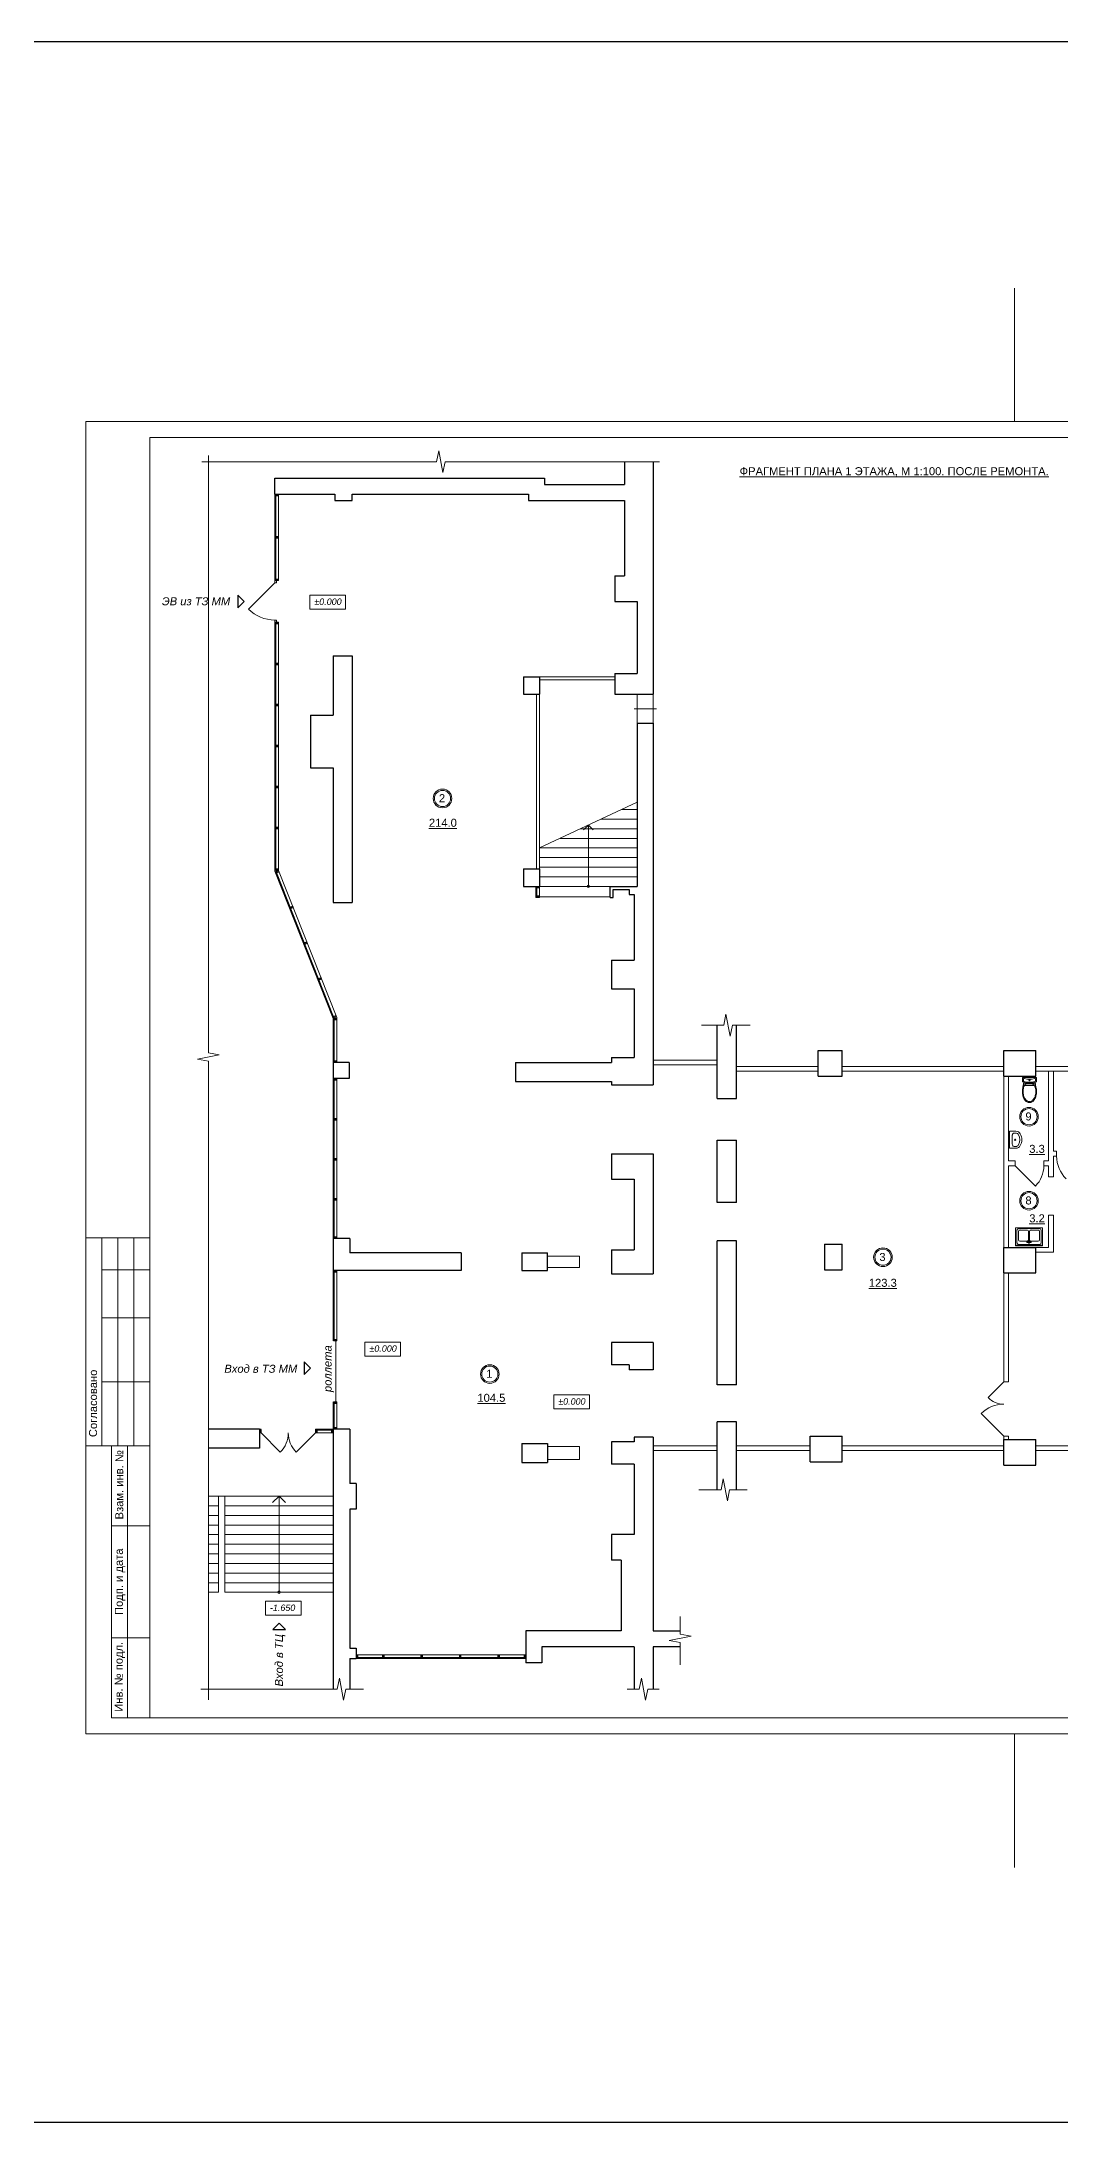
# Model space of a CAD drawing. Header units: metres. Extents: x -163 to 308, y -116 to 9.
# Drawn here: x 175.9 to 207.7, y -116.1 to -51.1 of the extents above; entities that cross this region are included whole.
import ezdxf
from ezdxf.enums import TextEntityAlignment as Align

# ---------------------------------------------------------------- set-up
doc = ezdxf.new("R2010")
doc.units = ezdxf.units.M
doc.header["$MEASUREMENT"] = 0
doc.linetypes.add('DGN Style 3', pattern=[20.175985, 14.411418, -5.764567])
doc.styles.get("Standard").update_dxf_attribs({"font": 'isocpeui.ttf', "width": 0.8})
doc.styles.add('Style-Arial', font='arial.ttf')
doc.styles.add('Style-Arial IF', font='ariali.ttf')

# ---------------------------------------------------------------- blocks, each defined once
blk = doc.blocks.new('*U221')
at = {"color": 7, "linetype": 'Continuous', "lineweight": 13}
blk.add_line((0, 0.06), (0, -0.06), dxfattribs=at)
at = {"color": 7, "linetype": 'Continuous', "lineweight": 13, "flags": 128}
for points in [[(-0.025, 0.06), (0.025, 0.06), (0.025, -0.01), (-0.025, -0.01), (-0.025, 0.06)], [(-0.025, -0.05), (0.025, -0.05), (0.025, -0.06), (-0.025, -0.06), (-0.025, -0.05)]]:
    blk.add_lwpolyline(points, close=True, dxfattribs=at)
for points in [[(-0.015, -0.025), (-0.025, -0.025), (-0.025, -0.01), (0.025, -0.01), (0.025, -0.025), (0.015, -0.025)], [(0.015, -0.025), (0.015, -0.05), (-0.015, -0.05), (-0.015, -0.025)]]:
    blk.add_lwpolyline(points, dxfattribs=at)
blk = doc.blocks.new('*U293')
at = {"color": 7, "linetype": 'Continuous', "lineweight": 0}
for p, q in [((0.013, 20.5), (0.013, 24.667)), ((10.013, -15), (16.513, -15)), ((10.013, -15.5), (16.513, -15.5)), ((10.013, -16), (16.513, -16)), ((10.013, -17.5), (16.513, -17.5)), ((10.013, -18), (16.513, -18)), ((10.013, -18.5), (16.513, -18.5)), ((10.013, -19), (16.513, -19)), ((10.013, -19.5), (16.513, -19.5)), ((0.013, -24.667), (0.013, -20.5))]:
    blk.add_line(p, q, dxfattribs=at)
at = {"color": 7, "linetype": 'Continuous', "lineweight": 13}
for p, q in [((-26.987, 20), (0.013, 20)), ((-26.987, 20), (-26.987, -20)), ((0.013, 20), (28.513, 20)), ((27.513, 20), (27.513, 19.3)), ((28.513, 20), (28.513, -20)), ((27.513, 19.3), (28.513, 19.3)), ((-28.987, -5), (-26.987, -5)), ((-28.987, -5), (-28.987, -11.5)), ((-28.487, -5), (-28.487, -11.5)), ((-27.987, -5), (-27.987, -11.5)), ((-27.487, -5), (-27.487, -11.5)), ((-28.487, -6), (-26.987, -6)), ((-28.487, -7.5), (-26.987, -7.5)), ((-28.487, -9.5), (-26.987, -9.5)), ((-28.987, -11.5), (-26.987, -11.5)), ((-28.187, -11.5), (-26.987, -11.5)), ((-27.687, -20), (-27.687, -11.5)), ((-28.187, -14), (-26.987, -14)), ((10.013, -14.5), (28.513, -14.5)), ((10.013, -14.5), (10.013, -20)), ((11.013, -14.5), (11.013, -17)), ((12.013, -14.5), (12.013, -20)), ((13.013, -14.5), (13.013, -17)), ((14.013, -14.5), (14.013, -20)), ((15.513, -14.5), (15.513, -20)), ((16.513, -14.5), (16.513, -20)), ((16.513, -15.5), (28.513, -15.5)), ((10.013, -16.5), (16.513, -16.5)), ((-28.187, -17.5), (-26.987, -17.5)), ((10.013, -17), (16.513, -17)), ((16.513, -17), (28.513, -17)), ((23.513, -17.5), (28.513, -17.5)), ((16.513, -18.5), (28.513, -18.5)), ((-27.426, -20), (0.013, -20)), ((0.013, -20), (28.513, -20))]:
    blk.add_line(p, q, dxfattribs=at)
at = {"color": 7, "linetype": 'Continuous', "lineweight": 0, "flags": 128}
blk.add_lwpolyline([(29.013, 20.5), (-28.987, 20.5), (-28.987, -20.5), (29.013, -20.5), (29.013, 20.5)], close=True, dxfattribs=at)
at = {"color": 7, "linetype": 'Continuous', "lineweight": 13, "flags": 128}
for points in [[(-26.987, -20), (-28.187, -20), (-28.187, -11.5)], [(23.513, -17), (23.513, -20)], [(25.013, -17), (25.013, -18.5)], [(26.513, -17), (26.513, -18.5)]]:
    blk.add_lwpolyline(points, dxfattribs=at)
at = {"color": 7, "linetype": 'Continuous', "lineweight": 0, "style": 'Style-Arial'}
for s, p in [('Согласовано', (-28.763, -10.173)), ('Взам. инв. №', (-27.945, -12.716)), ('Подп. и дата', (-27.957, -15.745)), ('Инв. № подл.', (-27.962, -18.713))]:
    blk.add_text(s, height=0.25002, rotation=90, dxfattribs=at).set_placement(p, align=Align.MIDDLE_CENTER)
for s, p in [('Изм.', (10.52, -16.735)), ('Кол.уч', (11.497, -16.735)), ('Лист', (12.536, -16.735)), ('№ док', (13.494, -16.735)), ('Подпись', (14.768, -16.735)), ('Дата', (16.024, -16.735)), ('Разработ.', (10.982, -17.231)), ('Стадия', (24.231, -17.225)), ('Лист', (25.776, -17.225)), ('Листов', (27.509, -17.225)), ('Провер.', (10.827, -17.729)), ('Гл. спец.', (10.893, -18.216)), ('ГАП', (10.514, -18.757)), ('Н. контр.', (10.888, -19.235)), ('ООО "НеваПроект"', (25.936, -19.211)), ('Утв.', (10.532, -19.702)), ('Формат А1', (26.169, -20.254))]:
    blk.add_text(s, height=0.25, dxfattribs=at).set_placement(p, align=Align.MIDDLE_CENTER)
blk = doc.blocks.new('*U228')
at = {"color": 7, "linetype": 'Continuous', "lineweight": 13}
for radius in [0.291, 0.252]:
    blk.add_circle((0, 0), radius, dxfattribs=at)
at = {"color": 7, "linetype": 'Continuous', "lineweight": 13, "style": 'Style-Arial'}
blk.add_text('1', height=0.25, dxfattribs=at).set_placement((-0.113, 0.133), align=Align.TOP_LEFT)
blk = doc.blocks.new('*U297')
at = {"color": 7, "linetype": 'Continuous', "lineweight": 30}
for p, q in [((-0.198, -0.099), (0, 0.099)), ((0.198, -0.099), (0, 0.099)), ((-0.198, -0.099), (0.198, -0.099))]:
    blk.add_line(p, q, dxfattribs=at)
blk = doc.blocks.new('*U229')
at = {"color": 7, "linetype": 'Continuous', "lineweight": 13}
for radius in [0.291, 0.252]:
    blk.add_circle((0, 0), radius, dxfattribs=at)
at = {"color": 7, "linetype": 'Continuous', "lineweight": 13, "style": 'Style-Arial'}
blk.add_text('2', height=0.25, dxfattribs=at).set_placement((-0.113, 0.133), align=Align.TOP_LEFT)
blk = doc.blocks.new('*U230')
at = {"color": 7, "linetype": 'Continuous', "lineweight": 13}
for radius in [0.291, 0.252]:
    blk.add_circle((0, 0), radius, dxfattribs=at)
at = {"color": 7, "linetype": 'Continuous', "lineweight": 13, "style": 'Style-Arial'}
blk.add_text('3', height=0.25, dxfattribs=at).set_placement((-0.113, 0.133), align=Align.TOP_LEFT)
blk = doc.blocks.new('*U235')
at = {"color": 7, "linetype": 'Continuous', "lineweight": 13}
for radius in [0.291, 0.252]:
    blk.add_circle((0, 0), radius, dxfattribs=at)
at = {"color": 7, "linetype": 'Continuous', "lineweight": 13, "style": 'Style-Arial'}
blk.add_text('8', height=0.25, dxfattribs=at).set_placement((-0.113, 0.133), align=Align.TOP_LEFT)
blk = doc.blocks.new('*U236')
at = {"color": 7, "linetype": 'Continuous', "lineweight": 13}
for radius in [0.291, 0.252]:
    blk.add_circle((0, 0), radius, dxfattribs=at)
at = {"color": 7, "linetype": 'Continuous', "lineweight": 13, "style": 'Style-Arial'}
blk.add_text('9', height=0.25, dxfattribs=at).set_placement((-0.113, 0.133), align=Align.TOP_LEFT)
blk = doc.blocks.new('SINK10_1')
at = {"color": 252, "linetype": 'Continuous', "lineweight": 13}
for p, q in [((-23, 0), (-23, -16.8)), ((23, 0), (-23, 0)), ((-17.9, -12.3), (-18, -13.4)), ((-18, -13.4), (-18, -16.8)), ((-17.5, -11.2), (-17.9, -12.3)), ((-16.8, -10.1), (-17.5, -11.2)), ((-15.9, -9.2), (-16.8, -10.1)), ((-14.8, -8.3), (-15.9, -9.2)), ((-13.6, -7.7), (-14.8, -8.3)), ((-12.2, -7.2), (-13.6, -7.7)), ((-10.7, -6.9), (-12.2, -7.2)), ((-9.1, -6.8), (-10.7, -6.9)), ((-9.1, -6.8), (-9.1, -6.8)), ((9.1, -6.8), (-9.1, -6.8)), ((9.1, -6.8), (9.1, -6.8)), ((10.7, -6.9), (9.1, -6.8)), ((12.2, -7.2), (10.7, -6.9)), ((13.6, -7.7), (12.2, -7.2)), ((14.8, -8.3), (13.6, -7.7)), ((15.9, -9.2), (14.8, -8.3)), ((16.8, -10.1), (15.9, -9.2)), ((17.5, -11.2), (16.8, -10.1)), ((17.9, -12.3), (17.5, -11.2)), ((18, -13.4), (17.9, -12.3)), ((18, -13.4), (18, -16.8)), ((23, 0), (23, -16.8))]:
    blk.add_line(p, q, dxfattribs=at)
for centre, radius, start, end in [((-9.1, -16.8), 13.9, 180, 241.5254), ((-9.1, -16.8), 8.89, 180, 241.5254), ((0, 0), 33, 241.5254, 298.4746), ((0, 0), 28, 241.5254, 298.4746), ((0, -15.2), 1.75, 0, 360), ((9.1, -16.8), 8.89, 298.4746, 360), ((9.1, -16.8), 13.9, 298.4746, 360)]:
    blk.add_arc(centre, radius, start, end, dxfattribs=at)
blk = doc.blocks.new('ун3_1')
at = {"color": 252, "linetype": 'Continuous', "lineweight": 13}
for p, q in [((-0.26, 0.026), (-0.26, 0.142)), ((-0.239, 0.354), (-0.212, 0.175)), ((0.234, 0), (-0.234, 0)), ((-0.221, 0.062), (-0.221, 0.126)), ((0.187, 0.299), (-0.187, 0.299)), ((-0.148, 0.232), (-0.187, 0.232)), ((0.129, 0.232), (-0.128, 0.232)), ((0.187, 0.232), (0.149, 0.232)), ((0.239, 0.354), (0.212, 0.175)), ((0.221, 0.126), (0.221, 0.062)), ((0.26, 0.142), (0.26, 0.026))]:
    blk.add_line(p, q, dxfattribs=at)
at = {"color": 252, "linetype": 'Continuous', "lineweight": 13, "extrusion": (0, 0, -1), "flags": 128}
for points in [[(0.128, 0.255), (0.128, 0.206), (0.148, 0.206), (0.148, 0.255), (0.128, 0.255)], [(-0.129, 0.255), (-0.129, 0.206), (-0.149, 0.206), (-0.149, 0.255), (-0.129, 0.255)]]:
    blk.add_lwpolyline(points, close=True, dxfattribs=at)
at = {"color": 252, "linetype": 'Continuous', "lineweight": 13, "extrusion": (0, 0, -1)}
blk.add_circle((0, 0.099), 0.0222, dxfattribs=at)
at = {"color": 252, "linetype": 'Continuous', "lineweight": 13}
for centre, radius, start, end in [((0.192, 0.566), 0.446, 147.49221, 165.21334), ((0.172, 0.563), 0.4, 147.49221, 165.21334), ((0.074, 0.641), 0.306, 123.02347, 147.49221), ((0.067, 0.631), 0.275, 123.02347, 147.49221), ((0, 0.755), 0.17, 90, 123.02347), ((0, 0.733), 0.153, 90, 123.02347), ((0, 0.755), 0.17, 56.97653, 90), ((0, 0.733), 0.153, 56.97653, 90), ((-0.066, 0.631), 0.275, 32.50779, 56.97653), ((-0.074, 0.641), 0.306, 32.50779, 56.97653), ((-0.172, 0.563), 0.4, 14.78666, 32.50779), ((-0.192, 0.566), 0.446, 14.78666, 32.50779), ((0.379, 0.517), 0.639, 165.21334, 180), ((0.379, 0.517), 0.639, 180, 194.78666), ((-0.234, 0.142), 0.026, 106.9888, 180), ((-0.234, 0.026), 0.026, 180, 270), ((0, -0.624), 0.827, 73.0112, 106.9888), ((0.192, 0.467), 0.446, 194.78666, 211.85106), ((0.34, 0.519), 0.573, 165.21334, 180), ((0.34, 0.519), 0.573, 180, 194.78666), ((-0.195, 0.126), 0.026, 104.57561, 180), ((-0.195, 0.062), 0.026, 180, 287.34204), ((0.172, 0.475), 0.4, 194.78666, 206.09469), ((0, -0.624), 0.801, 75.42439, 104.57561), ((0, -0.562), 0.628, 72.65796, 107.34204), ((-0.172, 0.475), 0.4, 333.90531, 345.21334), ((-0.192, 0.467), 0.446, 328.14894, 345.21334), ((0.195, 0.062), 0.026, 252.65796, 0), ((0.195, 0.126), 0.026, 0, 75.42439), ((-0.34, 0.519), 0.573, 0, 14.78666), ((-0.34, 0.519), 0.573, 345.21334, 0), ((0.234, 0.026), 0.026, 270, 0), ((-0.379, 0.517), 0.639, 0, 14.78666), ((-0.379, 0.517), 0.639, 345.21334, 0), ((0.234, 0.142), 0.026, 0, 73.0112)]:
    blk.add_arc(centre, radius, start, end, dxfattribs=at)
at = {"color": 252, "linetype": 'Continuous', "lineweight": 13, "extrusion": (0, 0, -1), "insert": (0.046, 0.047), "char_height": 0.013, "width": 61.84848, "attachment_point": 9, "text_direction": (1, 0, 0)}
blk.add_mtext('\\Ftxt;\\Q0;Spais Shattl', dxfattribs=at)
blk = doc.blocks.new('SINK4_1')
at = {"color": 252, "linetype": 'Continuous', "lineweight": 13}
for p, q in [((-45, 0), (45, 0)), ((-45, -60), (-45, 0)), ((45, -60), (45, 0)), ((-45, -2), (45, -2)), ((-45, -60), (45, -60)), ((-40, -10), (-40, -52)), ((35, -5), (-35, -5)), ((-35, -20), (-35, -47)), ((-35, -57), (35, -57)), ((-6.5, -15), (-30, -15)), ((-30, -52), (-6.5, -52)), ((-7.4, -12), (-7.5, -12.3)), ((-7.5, -12.3), (-7.5, -12.8)), ((-7.5, -12.8), (-7.4, -13.4)), ((-7.1, -11.4), (-7.4, -12)), ((-7.2, -11.9), (-7.4, -12)), ((-7.4, -13.4), (-7.3, -14)), ((-7.3, -14), (-7.1, -14.5)), ((-7, -11.9), (-7.2, -11.9)), ((-6.9, -11.3), (-7.1, -11.4)), ((-7.1, -14.5), (-6.9, -15.1)), ((-6.8, -12.1), (-7, -11.9)), ((-3, -11.2), (-6.9, -11.3)), ((-6.6, -11.3), (-6.9, -11.3)), ((-6.9, -15.1), (-6.6, -15.5)), ((-6.5, -12.5), (-6.8, -12.1)), ((-6.3, -11.6), (-6.6, -11.3)), ((-6.6, -15.5), (-6.4, -15.7)), ((-6.3, -13), (-6.5, -12.5)), ((-6.4, -15.7), (-6.2, -15.7)), ((-5.9, -16), (-6.4, -15.7)), ((-6, -12.1), (-6.3, -11.6)), ((-6.1, -13.6), (-6.3, -13)), ((-6.2, -15.7), (-6, -15.6)), ((-6, -14.2), (-6.1, -13.6)), ((-5.7, -12.7), (-6, -12.1)), ((-5.9, -14.8), (-6, -14.2)), ((-6, -15.6), (-5.9, -15.3)), ((-5.9, -15.3), (-5.9, -14.8)), ((-5.9, -16), (-5.6, -16.1)), ((-5.5, -13.5), (-5.7, -12.7)), ((-2.2, -14.1), (-5.6, -16.1)), ((-5.6, -16.1), (-5.4, -15.9)), ((-5.3, -14.2), (-5.5, -13.5)), ((-5.4, -15.9), (-5.3, -15.5)), ((-5.3, -14.9), (-5.3, -14.2)), ((-5.3, -15.5), (-5.3, -14.9)), ((-2.8, -11.3), (-3, -11.2)), ((-2.6, -11.4), (-2.8, -11.3)), ((-2.3, -10.4), (-2.7, -11.1)), ((-2.7, -11.1), (-2.7, -11.4)), ((-1.9, -11.3), (-2.6, -11.5)), ((-2.4, -11.7), (-2.6, -11.4)), ((-2.3, -12.1), (-2.4, -11.7)), ((-1.6, -9.7), (-2.3, -10.4)), ((-2.1, -12.6), (-2.3, -12.1)), ((-2.2, -14.1), (-2.1, -14)), ((-2, -13), (-2.1, -12.6)), ((-2.1, -14), (-2, -13.8)), ((-2, -13.4), (-2, -13)), ((-2, -13.8), (-2, -13.4)), ((-1.3, -13.6), (-2, -13.8)), ((-2, -13.9), (-1.6, -14.3)), ((-0.9, -9.3), (-1.6, -9.7)), ((-1.6, -14.3), (-0.9, -14.7)), ((-1.2, -11.1), (-1.5, -12)), ((-1.5, -12), (-1.2, -12.9)), ((-1.5, -47), (-1.5, -20)), ((-0.5, -10.6), (-1.2, -11.1)), ((-1.2, -12.9), (-0.8, -13.1)), ((-1.1, -32), (-0.8, -31.4)), ((-0.8, -32.6), (-1.1, -32)), ((-0.8, -11.4), (-1, -12)), ((-1, -12), (-0.8, -12.5)), ((0, -9.2), (-0.9, -9.3)), ((-0.9, -14.7), (-0.8, -14.7)), ((-0.3, -11), (-0.8, -11.4)), ((-0.7, -11.5), (-0.8, -12)), ((-0.8, -12), (-0.8, -32)), ((-0.7, -32.5), (-0.8, -32)), ((-0.3, -32.9), (-0.8, -32.6)), ((-0.8, -32.6), (-0.7, -33)), ((-0.3, -11.2), (-0.7, -11.5)), ((-0.3, -32.8), (-0.7, -32.5)), ((-0.3, -33.3), (-0.7, -33)), ((0.5, -10.6), (-0.5, -10.6)), ((0.3, -11), (-0.3, -11)), ((0.3, -11.2), (-0.3, -11.2)), ((0.3, -32.8), (-0.3, -32.8)), ((0.3, -32.9), (-0.3, -32.9)), ((0.3, -33.3), (-0.3, -33.3)), ((0.9, -9.3), (0, -9.2)), ((0.8, -11.4), (0.3, -11)), ((0.7, -11.5), (0.3, -11.2)), ((0.7, -32.5), (0.3, -32.8)), ((0.8, -32.6), (0.3, -32.9)), ((0.7, -33), (0.3, -33.3)), ((1.2, -11.1), (0.5, -10.6)), ((0.8, -12), (0.7, -11.5)), ((0.8, -32), (0.7, -32.5)), ((0.8, -32.6), (0.7, -33)), ((1, -12), (0.8, -11.4)), ((0.8, -12.5), (1, -12)), ((0.8, -12), (0.8, -32)), ((0.8, -13.1), (1.2, -12.9)), ((0.8, -14.7), (0.9, -14.7)), ((0.8, -31.4), (1.1, -32)), ((1.1, -32), (0.8, -32.6)), ((1.6, -9.7), (0.9, -9.3)), ((0.9, -14.7), (1.6, -14.3)), ((1.5, -12), (1.2, -11.1)), ((1.2, -12.9), (1.5, -12)), ((1.3, -13.6), (2, -13.8)), ((1.5, -20), (1.5, -47)), ((2.3, -10.4), (1.6, -9.7)), ((1.6, -14.3), (2, -13.9)), ((1.9, -11.3), (2.6, -11.5)), ((2.1, -12.6), (2, -13)), ((2, -13), (2, -13.4)), ((2, -13.4), (2, -13.8)), ((2, -13.8), (2.1, -14)), ((2.3, -12.1), (2.1, -12.6)), ((2.1, -14), (2.2, -14.1)), ((2.2, -14.1), (5.6, -16.1)), ((2.7, -11.1), (2.3, -10.4)), ((2.4, -11.7), (2.3, -12.1)), ((2.6, -11.4), (2.4, -11.7)), ((2.8, -11.3), (2.6, -11.4)), ((2.7, -11.4), (2.7, -11.1)), ((3, -11.2), (2.8, -11.3)), ((3, -11.2), (6.9, -11.3)), ((5.5, -13.5), (5.3, -14.2)), ((5.3, -14.2), (5.3, -14.9)), ((5.3, -14.9), (5.3, -15.5)), ((5.3, -15.5), (5.4, -15.9)), ((5.4, -15.9), (5.6, -16.1)), ((5.7, -12.7), (5.5, -13.5)), ((5.6, -16.1), (5.9, -16)), ((6, -12.1), (5.7, -12.7)), ((6, -14.2), (5.9, -14.8)), ((5.9, -14.8), (5.9, -15.3)), ((5.9, -15.3), (6, -15.6)), ((5.9, -16), (6.4, -15.7)), ((6.3, -11.6), (6, -12.1)), ((6.1, -13.6), (6, -14.2)), ((6, -15.6), (6.2, -15.7)), ((6.3, -13), (6.1, -13.6)), ((6.2, -15.7), (6.4, -15.7)), ((6.6, -11.3), (6.3, -11.6)), ((6.5, -12.5), (6.3, -13)), ((6.4, -15.7), (6.6, -15.5)), ((6.8, -12.1), (6.5, -12.5)), ((30, -15), (6.5, -15)), ((6.5, -52), (30, -52)), ((6.9, -11.3), (6.6, -11.3)), ((6.6, -15.5), (6.9, -15.1)), ((7, -11.9), (6.8, -12.1)), ((7.1, -11.4), (6.9, -11.3)), ((6.9, -15.1), (7.1, -14.5)), ((7.2, -11.9), (7, -11.9)), ((7.1, -11.4), (7.4, -12)), ((7.1, -14.5), (7.3, -14)), ((7.4, -12), (7.2, -11.9)), ((7.3, -14), (7.4, -13.4)), ((7.5, -12.3), (7.4, -12)), ((7.4, -13.4), (7.5, -12.8)), ((7.5, -12.8), (7.5, -12.3)), ((35, -47), (35, -20)), ((40, -52), (40, -10))]:
    blk.add_line(p, q, dxfattribs=at)
for centre, start, end in [((-35, -10), 90, 180), ((-35, -52), 180, 270), ((-30, -20), 90, 180), ((-30, -47), 180, 270), ((-6.5, -20), 0, 90), ((-6.5, -47), 270, 0), ((6.5, -20), 90, 180), ((6.5, -47), 180, 270), ((30, -20), 0, 90), ((30, -47), 270, 0), ((35, -10), 0, 90), ((35, -52), 270, 0)]:
    blk.add_arc(centre, 5, start, end, dxfattribs=at)
for p in [(-35, -57), (-30, -52), (6.5, -52)]:
    blk.add_point(p, dxfattribs=at)

msp = doc.modelspace()

# ---------------------------------------------------------------- linework, layer by layer
at = {"lineweight": 30}
for p, q in [((194.0663187, -64.21891069), (194.0663187, -64.93504171)), ((194.9663187, -64.21891069), (194.9663187, -71.48504171)), ((183.1463187, -65.23504171), (183.1463187, -64.73504171)), ((183.1463187, -64.73504171), (191.5663187, -64.73504171)), ((191.5663187, -64.73504171), (191.5663187, -64.93504171)), ((191.5663187, -64.93504171), (194.0663187, -64.93504171)), ((183.1463187, -65.23504171), (185.0163187, -65.23504171)), ((185.0163187, -65.23504171), (185.0163187, -65.43504171)), ((185.0163187, -65.43504171), (185.5663187, -65.43504171)), ((185.5663187, -65.43504171), (185.5663187, -65.23504171)), ((185.5663187, -65.23504171), (191.0663187, -65.23504171)), ((191.0663187, -65.23504171), (191.0663187, -65.43504171)), ((191.0663187, -65.43504171), (194.0663187, -65.43504171)), ((194.0663187, -65.43504171), (194.0663187, -67.78504171)), ((193.7663187, -67.78504171), (194.0663187, -67.78504171)), ((193.7663187, -67.78504171), (193.7663187, -68.58504171)), ((193.7663187, -68.58504171), (194.4663187, -68.58504171)), ((194.4663187, -68.58504171), (194.4663187, -70.83504171)), ((184.9663187, -70.28504171), (185.5663187, -70.28504171)), ((184.9663187, -70.28504171), (184.9663187, -72.13504171)), ((185.5663187, -70.28504171), (185.5663187, -77.98504171)), ((193.7663187, -70.83504171), (194.4663187, -70.83504171)), ((193.7663187, -70.83504171), (193.7663187, -71.48504171)), ((190.9163187, -70.93504171), (191.4163187, -70.93504171)), ((190.9163187, -70.93504171), (190.9163187, -71.48504171)), ((190.9163187, -71.48504171), (191.4163187, -71.48504171)), ((191.4163187, -70.93504171), (191.4163187, -71.48504171)), ((193.7663187, -71.48504171), (194.9663187, -71.48504171)), ((184.2663187, -72.13504171), (184.9663187, -72.13504171)), ((184.2663187, -72.13504171), (184.2663187, -73.78504171)), ((194.4663187, -72.38504171), (194.4663187, -77.48504171)), ((194.4663187, -72.38504171), (194.9663187, -72.38504171)), ((194.9663187, -72.38504171), (194.9663187, -83.68504171)), ((184.2663187, -73.78504171), (184.9663187, -73.78504171)), ((184.9663187, -73.78504171), (184.9663187, -77.98504171)), ((190.9163187, -76.93504171), (191.4163187, -76.93504171)), ((190.9163187, -76.93504171), (190.9163187, -77.48504171)), ((191.4163187, -76.93504171), (191.4163187, -77.48504171)), ((184.9663187, -77.98504171), (185.5663187, -77.98504171)), ((190.9163187, -77.48504171), (191.4163187, -77.48504171)), ((193.6163187, -77.48504171), (194.4663187, -77.48504171)), ((194.2163187, -77.58504171), (194.2163187, -77.73504171)), ((194.3663187, -77.73504171), (194.3663187, -79.78504171)), ((193.6663187, -79.78504171), (194.3663187, -79.78504171)), ((193.6663187, -79.78504171), (193.6663187, -80.68504171)), ((193.6663187, -80.68504171), (194.3663187, -80.68504171)), ((194.3663187, -80.68504171), (194.3663187, -82.83504171)), ((196.9663187, -84.11004171), (196.9663187, -81.82196023)), ((197.5663187, -84.11004171), (197.5663187, -81.82196023)), ((184.9663187, -82.98504171), (184.9663187, -83.48504171)), ((185.4663187, -82.98504171), (184.9663187, -82.98504171)), ((185.4663187, -82.98504171), (185.4663187, -83.48504171)), ((190.6663187, -82.98504171), (193.6663187, -82.98504171)), ((190.6663187, -82.98504171), (190.6663187, -83.58504171)), ((193.6663187, -82.83504171), (194.3663187, -82.83504171)), ((193.6663187, -82.83504171), (193.6663187, -82.98504171)), ((200.1163187, -83.41004171), (200.1163187, -82.61004171)), ((200.1163187, -82.61004171), (200.8663187, -82.61004171)), ((200.8663187, -83.41004171), (200.8663187, -82.61004171)), ((205.9163187, -83.41004171), (205.9163187, -82.61004171)), ((205.9163187, -82.61004171), (206.9163187, -82.61004171)), ((206.9163187, -83.41004171), (206.9163187, -82.61004171)), ((185.4663187, -83.48504171), (184.9663187, -83.48504171)), ((190.6663187, -83.58504171), (193.6663187, -83.58504171)), ((193.6663187, -83.58504171), (193.6663187, -83.68504171)), ((193.6663187, -83.68504171), (194.9663187, -83.68504171)), ((200.1163187, -83.41004171), (200.8663187, -83.41004171)), ((205.9163187, -83.41004171), (206.9163187, -83.41004171)), ((196.9663187, -87.36004171), (196.9663187, -85.41004171)), ((197.5663187, -87.36004171), (197.5663187, -85.41004171)), ((193.6663187, -85.83504171), (194.9663187, -85.83504171)), ((193.6663187, -85.83504171), (193.6663187, -86.63504171)), ((194.9663187, -85.83504171), (194.9663187, -89.58504171)), ((193.6663187, -86.63504171), (194.3663187, -86.63504171)), ((194.3663187, -86.63504171), (194.3663187, -88.83504171)), ((197.5663187, -87.36004171), (196.9663187, -87.36004171)), ((185.4863187, -88.48504171), (184.9663187, -88.48504171)), ((184.9663187, -88.48504171), (184.9663187, -89.48504171)), ((185.4863187, -88.48504171), (185.4863187, -88.93504171)), ((188.9663187, -88.93504171), (185.4863187, -88.93504171)), ((188.9663187, -88.93504171), (188.9663187, -89.48504171)), ((190.8663187, -88.93504171), (191.6663187, -88.93504171)), ((190.8663187, -88.93504171), (190.8663187, -89.48504171)), ((193.6663187, -88.83504171), (194.3663187, -88.83504171)), ((193.6663187, -88.83504171), (193.6663187, -89.48504171)), ((197.5663187, -88.56004171), (196.9663187, -88.56004171)), ((196.9663187, -93.06004171), (196.9663187, -88.56004171)), ((197.5663187, -93.06004171), (197.5663187, -88.56004171)), ((200.3163187, -88.66004171), (200.8663187, -88.66004171)), ((200.3163187, -88.66004171), (200.3163187, -89.46004171)), ((200.8663187, -89.46004171), (200.8663187, -88.66004171)), ((205.9163187, -89.56004171), (205.9163187, -88.76004171)), ((205.9163187, -88.76004171), (206.9163187, -88.76004171)), ((206.9163187, -89.56004171), (206.9163187, -88.76004171)), ((188.9663187, -89.48504171), (184.9663187, -89.48504171)), ((190.8663187, -89.48504171), (191.6663187, -89.48504171)), ((193.6663187, -89.48504171), (193.6663187, -89.58504171)), ((193.6663187, -89.58504171), (194.9663187, -89.58504171)), ((200.3163187, -89.46004171), (200.8663187, -89.46004171)), ((205.9163187, -89.56004171), (206.9163187, -89.56004171)), ((193.6663187, -91.73504171), (193.6663187, -92.43504171)), ((194.9663187, -91.73504171), (193.6663187, -91.73504171)), ((194.9663187, -91.73504171), (194.9663187, -92.58504171)), ((194.2163187, -92.43504171), (193.6663187, -92.43504171)), ((194.2163187, -92.43504171), (194.2163187, -92.58504171)), ((194.3663187, -92.58504171), (194.2163187, -92.58504171)), ((197.5663187, -93.06004171), (196.9663187, -93.06004171)), ((196.9663187, -96.33721165), (196.9663187, -94.21004171)), ((197.5663187, -94.21004171), (196.9663187, -94.21004171)), ((197.5663187, -96.33721165), (197.5663187, -94.21004171)), ((185.4863187, -94.43504171), (184.9663187, -94.43504171)), ((184.9663187, -94.43504171), (184.9663187, -102.56166631)), ((185.4863187, -94.43504171), (185.4863187, -96.13504171)), ((190.8663187, -94.88504171), (190.8663187, -95.48504171)), ((190.8663187, -94.88504171), (191.6663187, -94.88504171)), ((191.6663187, -94.88504171), (191.6663187, -95.48504171)), ((194.3663187, -94.83504171), (193.6663187, -94.83504171)), ((193.6663187, -94.83504171), (193.6663187, -95.53504171)), ((194.3663187, -94.68504171), (194.3663187, -94.83504171)), ((194.9663187, -94.68504171), (194.9663187, -100.73504171)), ((199.8663187, -94.66004171), (200.8663187, -94.66004171)), ((199.8663187, -95.46004171), (199.8663187, -94.66004171)), ((200.8663187, -95.46004171), (200.8663187, -94.66004171)), ((205.9163187, -94.76004171), (206.9163187, -94.76004171)), ((205.9163187, -95.56004171), (205.9163187, -94.76004171)), ((206.9163187, -95.56004171), (206.9163187, -94.76004171)), ((190.8663187, -95.48504171), (191.6663187, -95.48504171)), ((194.3663187, -95.53504171), (193.6663187, -95.53504171)), ((194.3663187, -95.53504171), (194.3663187, -97.73504171)), ((199.8663187, -95.46004171), (200.8663187, -95.46004171)), ((185.6863187, -96.13504171), (185.4863187, -96.13504171)), ((185.6863187, -96.13504171), (185.6863187, -96.93504171)), ((205.9163187, -95.56004171), (206.9163187, -95.56004171)), ((185.6863187, -96.93504171), (185.4863187, -96.93504171)), ((185.4863187, -96.93504171), (185.4863187, -101.28504171)), ((194.3663187, -97.73504171), (193.6663187, -97.73504171)), ((193.9663187, -98.53504171), (193.6663187, -98.53504171)), ((193.9663187, -98.53504171), (193.9663187, -100.73504171)), ((193.9663187, -100.73504171), (190.9863187, -100.73504171)), ((190.9863187, -100.73504171), (190.9863187, -101.73504171)), ((194.9663187, -100.73504171), (195.80550752, -100.73504171)), ((191.4863187, -101.23504171), (191.4863187, -101.73504171)), ((194.3663187, -101.23504171), (191.4863187, -101.23504171)), ((195.80550752, -101.23504171), (194.9663187, -101.23504171)), ((185.4863187, -101.60504171), (185.4863187, -102.56166631)), ((185.4863187, -101.60504171), (185.6863187, -101.60504171)), ((191.4863187, -101.73504171), (190.9863187, -101.73504171))]:
    msp.add_line(p, q, dxfattribs=at)
at = {"lineweight": 0}
for p, q in [((183.1463187, -65.23504171), (183.1463187, -67.93504171)), ((183.2663187, -65.23504171), (183.2663187, -67.93504171)), ((183.1463187, -69.23504171), (183.1463187, -77.00791811)), ((183.2663187, -69.23504171), (183.2663187, -76.98504171)), ((194.3663187, -71.93504171), (195.0663187, -71.93504171)), ((191.4163187, -76.28504171), (194.4663187, -74.85807868)), ((193.33998451, -75.38504171), (194.4663187, -75.38504171)), ((193.98120645, -75.08504171), (194.4663187, -75.08504171)), ((192.05754064, -75.98504171), (194.4663187, -75.98504171)), ((192.69876258, -75.68504171), (194.4663187, -75.68504171)), ((192.79102208, -75.72185682), (192.9413187, -75.5715602)), ((192.9413187, -77.48504171), (192.9413187, -75.5715602)), ((193.09161532, -75.72185682), (192.9413187, -75.5715602)), ((191.4163187, -76.28504171), (194.4663187, -76.28504171)), ((191.4163187, -76.58504171), (194.4663187, -76.58504171)), ((183.1463187, -77.00791811), (184.9663187, -81.60791811)), ((183.2663187, -76.98504171), (185.0863187, -81.58504171)), ((191.4163187, -76.88504171), (194.4663187, -76.88504171)), ((191.4163187, -77.18504171), (194.4663187, -77.18504171)), ((191.4163187, -77.48504171), (194.4663187, -77.48504171)), ((184.9663187, -82.98504171), (184.9663187, -81.60791811)), ((185.0863187, -82.98504171), (185.0863187, -81.58504171)), ((184.9663187, -83.48504171), (184.9663187, -88.48504171)), ((185.0863187, -83.48504171), (185.0863187, -88.48504171)), ((183.07964725, -96.73333844), (183.27794397, -96.53504171)), ((183.27794397, -99.53504171), (183.27794397, -96.53504171)), ((183.47624069, -96.73333844), (183.27794397, -96.53504171))]:
    msp.add_line(p, q, dxfattribs=at)
at = {"color": 7, "linetype": 'Continuous', "lineweight": 13}
for p, q in [((183.1463187, -68.00504171), (182.32607483, -68.82528558)), ((205.9163187, -88.76004171), (205.9163187, -83.41004171)), ((206.0663187, -86.06004171), (206.0663187, -83.41004171)), ((207.3163187, -86.06004171), (207.3163187, -83.26004171)), ((207.4663187, -85.76004171), (207.4663187, -83.26004171)), ((207.5663187, -85.76004171), (207.4663187, -85.76004171)), ((207.5663187, -85.91004171), (207.5663187, -85.76004171)), ((206.2663187, -86.06004171), (206.0663187, -86.06004171)), ((206.0663187, -88.76004171), (206.0663187, -86.21004171)), ((206.2663187, -86.21004171), (206.0663187, -86.21004171)), ((206.2663187, -86.21004171), (206.2663187, -86.06004171)), ((206.2663187, -86.21004171), (206.9027148, -86.84643782)), ((207.3163187, -86.06004171), (207.1663187, -86.06004171)), ((207.1663187, -86.21004171), (207.1663187, -86.06004171)), ((207.3163187, -86.21004171), (207.1663187, -86.21004171)), ((207.3163187, -86.56004171), (207.3163187, -86.21004171)), ((207.5663187, -85.91004171), (207.4663187, -85.91004171)), ((207.4663187, -86.56004171), (207.4663187, -85.91004171)), ((207.3163187, -86.56004171), (207.4663187, -86.56004171)), ((207.3163187, -88.76004171), (207.3163187, -87.76004171)), ((207.3163187, -87.76004171), (207.4663187, -87.76004171)), ((207.4663187, -88.91004171), (207.4663187, -87.76004171)), ((206.9163187, -88.76004171), (207.3163187, -88.76004171)), ((206.9163187, -88.91004171), (207.4663187, -88.91004171)), ((205.9163187, -89.56004171), (205.9163187, -92.96004171)), ((206.0663187, -89.56004171), (206.0663187, -92.96004171)), ((205.9163187, -92.96004171), (205.42317767, -93.45318274)), ((206.0663187, -92.96004171), (205.9163187, -92.96004171)), ((205.9163187, -94.66004171), (205.2073782, -93.95110121)), ((206.0663187, -94.66004171), (205.9163187, -94.66004171)), ((205.9163187, -94.66004171), (205.9163187, -94.76004171)), ((206.0663187, -94.66004171), (206.0663187, -94.76004171))]:
    msp.add_line(p, q, dxfattribs=at)
at = {"lineweight": 13}
for p, q in [((191.3163187, -71.48504171), (191.3163187, -76.93504171)), ((191.4163187, -70.93504171), (193.7663187, -70.93504171)), ((191.4163187, -71.03504171), (193.7663187, -71.03504171)), ((191.4163187, -71.48504171), (191.4163187, -76.93504171)), ((196.9663187, -82.91004171), (194.9663187, -82.91004171)), ((196.9663187, -83.06004171), (194.9663187, -83.06004171)), ((200.1163187, -83.11004171), (197.5663187, -83.11004171)), ((200.8663187, -83.11004171), (205.9163187, -83.11004171)), ((206.9163187, -83.11004171), (211.8163187, -83.11004171)), ((200.1163187, -83.26004171), (197.5663187, -83.26004171)), ((200.8663187, -83.26004171), (205.9163187, -83.26004171)), ((206.9163187, -83.26004171), (211.8163187, -83.26004171)), ((196.9663187, -94.96004171), (194.9663187, -94.96004171)), ((196.9663187, -95.11004171), (194.9663187, -95.11004171)), ((199.8663187, -94.96004171), (197.5663187, -94.96004171)), ((199.8663187, -95.11004171), (197.5663187, -95.11004171)), ((200.8663187, -94.96004171), (205.9163187, -94.96004171)), ((200.8663187, -95.11004171), (205.9163187, -95.11004171)), ((206.9163187, -94.96004171), (211.8163187, -94.96004171)), ((206.9163187, -95.11004171), (211.8163187, -95.11004171))]:
    msp.add_line(p, q, dxfattribs=at)
at = {"color": 7, "linetype": 'DGN Style 3', "lineweight": 13}
for p, q in [((191.4163187, -77.81004171), (193.6163187, -77.81004171)), ((185.0513187, -91.68504171), (185.0513187, -93.58504171))]:
    msp.add_line(p, q, dxfattribs=at)
at = {"color": 7, "linetype": 'Continuous', "lineweight": 30}
for p, q in [((196.9663187, -84.11004171), (197.5663187, -84.11004171)), ((196.9663187, -85.41004171), (197.5663187, -85.41004171)), ((191.6663187, -89.48504171), (191.6663187, -88.93504171)), ((194.9663187, -92.58504171), (194.3663187, -92.58504171)), ((194.9663187, -94.68504171), (194.3663187, -94.68504171))]:
    msp.add_line(p, q, dxfattribs=at)
at = {"color": 7, "linetype": 'Continuous', "lineweight": 0}
for p, q in [((184.9663187, -89.48504171), (184.9663187, -91.63504171)), ((185.0863187, -89.48504171), (185.0863187, -91.63504171)), ((184.9663187, -93.63504171), (184.9663187, -94.43504171)), ((185.0863187, -93.63504171), (185.0863187, -94.43504171))]:
    msp.add_line(p, q, dxfattribs=at)
at = {"linetype": 'Continuous', "lineweight": 30}
for p, q in [((182.6663187, -94.43504171), (181.07049273, -94.43504171)), ((182.6663187, -94.43504171), (182.6663187, -95.03504171)), ((182.6663187, -95.03504171), (181.07049273, -95.03504171)), ((194.3663187, -101.23504171), (194.3663187, -102.56166631)), ((194.9663187, -101.23504171), (194.9663187, -102.56166631))]:
    msp.add_line(p, q, dxfattribs=at)
at = {"linetype": 'Continuous', "lineweight": 13}
for p, q in [((182.7163187, -94.55504171), (183.31735947, -95.15608248)), ((184.4163187, -94.55504171), (183.81527794, -95.15608248)), ((184.9663187, -96.53504171), (181.07049273, -96.53504171)), ((181.38956924, -96.53504171), (181.38956924, -99.53504171)), ((181.58956924, -96.53504171), (181.58956924, -99.53504171)), ((181.38956924, -99.53504171), (181.07049273, -99.53504171)), ((184.9663187, -99.53504171), (181.58956924, -99.53504171))]:
    msp.add_line(p, q, dxfattribs=at)
at = {"linetype": 'Continuous', "lineweight": 0}
for p, q in [((181.38956924, -96.83504171), (181.07049273, -96.83504171)), ((184.9663187, -96.83504171), (181.58956924, -96.83504171)), ((181.38956924, -97.13504171), (181.07049273, -97.13504171)), ((181.38956924, -97.43504171), (181.07049273, -97.43504171)), ((184.9663187, -97.13504171), (181.58956924, -97.13504171)), ((184.9663187, -97.43504171), (181.58956924, -97.43504171)), ((181.38956924, -97.73504171), (181.07049273, -97.73504171)), ((181.38956924, -98.03504171), (181.07049273, -98.03504171)), ((184.9663187, -97.73504171), (181.58956924, -97.73504171)), ((184.9663187, -98.03504171), (181.58956924, -98.03504171)), ((181.38956924, -98.33504171), (181.07049273, -98.33504171)), ((181.38956924, -98.63504171), (181.07049273, -98.63504171)), ((184.9663187, -98.33504171), (181.58956924, -98.33504171)), ((184.9663187, -98.63504171), (181.58956924, -98.63504171)), ((181.38956924, -98.93504171), (181.07049273, -98.93504171)), ((181.38956924, -99.23504171), (181.07049273, -99.23504171)), ((184.9663187, -98.93504171), (181.58956924, -98.93504171)), ((184.9663187, -99.23504171), (181.58956924, -99.23504171))]:
    msp.add_line(p, q, dxfattribs=at)
at = {"lineweight": 0, "flags": 128}
for points in [[(181.07049273, -102.89079763), (181.07049273, -82.94488988), (180.72825557, -82.87854663), (181.41272988, -82.74586011), (181.07049273, -82.67951685), (181.07049273, -64.02730759)], [(180.87137387, -64.21891069), (188.19824313, -64.21891069), (188.26458638, -63.87667353), (188.3972729, -64.56114784), (188.46361615, -64.21891069), (195.16208942, -64.21891069)], [(196.47539431, -81.82196023), (197.17150972, -81.82196023), (197.23785297, -81.47972307), (197.37053949, -82.16419738), (197.43688274, -81.82196023), (197.98905718, -81.82196023)], [(196.3902312, -96.33721165), (197.0863466, -96.33721165), (197.15268986, -95.99497449), (197.28537637, -96.6794488), (197.35171963, -96.33721165), (197.90389407, -96.33721165)], [(195.80550752, -101.80286017), (195.80550752, -101.10674477), (195.46327036, -101.04040151), (196.14774468, -100.907715), (195.80550752, -100.84137174), (195.80550752, -100.2891973)], [(180.8396255, -102.56166631), (185.09776945, -102.56166631), (185.16411271, -102.21942915), (185.29679922, -102.90390346), (185.36314248, -102.56166631), (185.91531692, -102.56166631)], [(194.14724977, -102.56166631), (194.53047208, -102.56166631), (194.59681534, -102.21942915), (194.72950185, -102.90390346), (194.79584511, -102.56166631), (195.14903295, -102.56166631)]]:
    msp.add_lwpolyline(points, dxfattribs=at)
for points in [[(183.1563187, -65.27504171), (183.1813187, -65.27504171), (183.1813187, -67.89504171), (183.1563187, -67.89504171), (183.1563187, -65.27504171)], [(183.1563187, -69.27504171), (183.1813187, -69.27504171), (183.1813187, -76.94504171), (183.1563187, -76.94504171), (183.1563187, -69.27504171)], [(194.4663187, -72.38504171), (194.9663187, -72.38504171), (194.9663187, -71.48504171), (194.4663187, -71.48504171), (194.4663187, -72.38504171)], [(183.17874975, -77.06270559), (183.20199635, -77.05350802), (184.98414784, -81.55784694), (184.96090123, -81.56704451), (183.17874975, -77.06270559)], [(191.2963187, -77.48504171), (191.4163187, -77.48504171), (191.4163187, -77.83504171), (191.2963187, -77.83504171), (191.2963187, -77.48504171)], [(191.3063187, -77.52504171), (191.3313187, -77.52504171), (191.3313187, -77.79504171), (191.3063187, -77.79504171), (191.3063187, -77.52504171)], [(184.9763187, -81.64791811), (185.0013187, -81.64791811), (185.0013187, -82.94504171), (184.9763187, -82.94504171), (184.9763187, -81.64791811)], [(184.9763187, -83.52504171), (185.0013187, -83.52504171), (185.0013187, -88.44504171), (184.9763187, -88.44504171), (184.9763187, -83.52504171)], [(190.9863187, -101.48504171), (185.6863187, -101.48504171), (185.6863187, -101.60504171), (190.9863187, -101.60504171), (190.9863187, -101.48504171)], [(185.7263187, -101.57004171), (185.7263187, -101.59504171), (190.9463187, -101.59504171), (190.9463187, -101.57004171), (185.7263187, -101.57004171)]]:
    msp.add_lwpolyline(points, close=True, dxfattribs=at)
at = {"color": 7, "linetype": 'Continuous', "lineweight": 13, "flags": 128}
for points in [[(183.1463187, -67.93504171), (183.1963187, -67.93504171), (183.1963187, -68.00504171), (183.1463187, -68.00504171), (183.1463187, -67.93504171)], [(183.1463187, -69.16504171), (183.1963187, -69.16504171), (183.1963187, -69.23504171), (183.1463187, -69.23504171), (183.1463187, -69.16504171)]]:
    msp.add_lwpolyline(points, close=True, dxfattribs=at)
at = {"color": 7, "linetype": 'Continuous', "lineweight": 0, "flags": 128}
for points in [[(184.24005574, -68.391653), (185.35330862, -68.391653), (185.35330862, -68.82917396), (184.24005574, -68.82917396), (184.24005574, -68.391653)], [(184.9763187, -89.52504171), (185.0013187, -89.52504171), (185.0013187, -91.64504171), (184.9763187, -91.64504171), (184.9763187, -89.52504171)], [(185.96041134, -91.72154051), (187.07366422, -91.72154051), (187.07366422, -92.15906147), (185.96041134, -92.15906147), (185.96041134, -91.72154051)], [(191.85795055, -93.37233056), (192.97120343, -93.37233056), (192.97120343, -93.80985152), (191.85795055, -93.80985152), (191.85795055, -93.37233056)], [(184.9763187, -93.62504171), (185.0013187, -93.62504171), (185.0013187, -94.39504171), (184.9763187, -94.39504171), (184.9763187, -93.62504171)], [(191.6663187, -94.88504171), (191.6663187, -94.88504171), (191.6663187, -95.48504171), (191.6663187, -95.48504171), (191.6663187, -94.88504171)], [(182.85281244, -99.81734288), (183.96606532, -99.81734288), (183.96606532, -100.25486384), (182.85281244, -100.25486384), (182.85281244, -99.81734288)]]:
    msp.add_lwpolyline(points, close=True, dxfattribs=at)
at = {"lineweight": 30, "flags": 128}
for points in [[(193.6163187, -77.83504171), (193.6163187, -77.48504171)], [(193.6163187, -77.83504171), (193.7163187, -77.83504171)], [(193.7163187, -77.58504171), (194.2163187, -77.58504171)], [(193.7163187, -77.83504171), (193.7163187, -77.58504171)], [(194.2163187, -77.73504171), (194.3663187, -77.73504171)], [(193.6663187, -97.73504171), (193.6663187, -98.53504171)], [(185.4863187, -101.28504171), (185.6863187, -101.28504171), (185.6863187, -101.60504171)]]:
    msp.add_lwpolyline(points, dxfattribs=at)
at = {"color": 7, "linetype": 'DGN Style 3', "lineweight": 13, "flags": 128}
for points in [[(191.6663187, -89.03504171), (191.6663187, -89.38504171), (192.6663187, -89.38504171), (192.6663187, -89.03504171), (191.6663187, -89.03504171)], [(191.6663187, -94.98504171), (191.6663187, -95.38504171), (192.6663187, -95.38504171), (192.6663187, -94.98504171), (191.6663187, -94.98504171)]]:
    msp.add_lwpolyline(points, close=True, dxfattribs=at)
at = {"linetype": 'Continuous', "lineweight": 0, "flags": 128}
for points in [[(184.4163187, -94.43504171), (184.9663187, -94.43504171), (184.9663187, -94.55504171), (184.4163187, -94.55504171), (184.4163187, -94.43504171)], [(184.4563187, -94.44504171), (184.9263187, -94.44504171), (184.9263187, -94.47004171), (184.4563187, -94.47004171), (184.4563187, -94.44504171)]]:
    msp.add_lwpolyline(points, close=True, dxfattribs=at)
at = {"lineweight": 0}
for centre, radius in [((192.9413187, -77.48504171), 0.0331044), ((183.27794397, -99.53504171), 0.0404966)]:
    msp.add_circle(centre, radius, dxfattribs=at)
at = {"color": 7, "linetype": 'Continuous', "lineweight": 0}
for centre, radius, start, end in [((183.1463187, -68.00504171), 1.16, 225, 270), ((206.2663187, -86.21004171), 0.9, 315, 0), ((208.5663187, -85.91004171), 1, 180, 225)]:
    msp.add_arc(centre, radius, start, end, dxfattribs=at)
at = {"color": 7, "linetype": 'Continuous', "lineweight": 0, "extrusion": (0, 0, -1)}
for centre, radius, start, end in [((-205.9163187, -92.96004171), 0.69740673, 270, 315), ((-205.9163187, -94.66004171), 1.00259327, 45, 90)]:
    msp.add_arc(centre, radius, start, end, dxfattribs=at)
at = {"linetype": 'Continuous', "lineweight": 0}
for centre, start, end in [((182.7163187, -94.55504171), 315, 0), ((184.4163187, -94.55504171), 180, 225)]:
    msp.add_arc(centre, 0.85, start, end, dxfattribs=at)
at = {"color": 1, "linetype": 'Continuous', "lineweight": 30}
msp.add_3dface([(161.44908878, -51.09724176), (254.12451926, -51.09724176), (254.12451926, -116.09375825), (161.44908878, -116.09375825)], dxfattribs=at)

# ---------------------------------------------------------------- block references
at = {"color": 7, "linetype": 'Continuous', "lineweight": 13}
for name, p in [('*U293', (206.2324938, -83.46133924)), ('*U229', (188.38522491, -74.73810794)), ('*U236', (206.70283164, -84.67923578)), ('*U235', (206.70283164, -87.30372064)), ('*U230', (202.14137791, -89.06858809)), ('*U228', (189.86156993, -92.71903763))]:
    msp.add_blockref(name, p, dxfattribs=at)
for p, rotation in [((183.20635465, -65.26001182), 270), ((183.20635465, -66.58501182), 270), ((183.20635465, -67.91001182), 270), ((183.20635465, -69.26001182), 270), ((183.20635465, -70.54001182), 270), ((183.20635465, -71.82001182), 270), ((183.20635465, -73.10001182), 270), ((183.20635465, -74.38001182), 270), ((183.20635465, -75.66001182), 270), ((183.20635465, -76.96001182), 270), ((183.21974685, -77.03032146), 291.5863362491016), ((191.35635465, -77.51001182), 270), ((191.35635465, -77.81001182), 270), ((183.66123022, -78.14615856), 291.5863362491016), ((184.10271359, -79.26199566), 291.5863362491016), ((184.54419697, -80.37783276), 291.5863362491016), ((185.01293542, -81.56255631), 291.5863362491016), ((185.02635465, -81.63288821), 270), ((185.02635465, -82.96001182), 270), ((185.02635465, -83.51001182), 270), ((185.02635465, -84.76001182), 270), ((185.02635465, -86.01001182), 270), ((185.02635465, -87.26001182), 270), ((185.02635465, -88.46001182), 270), ((185.02635465, -89.51001182), 270), ((185.02635465, -91.66001182), 270), ((185.02635465, -93.61001182), 270), ((182.6913486, -94.49507766), 180), ((184.4413486, -94.49507766), 180), ((184.9413486, -94.49507766), 180), ((185.02635465, -94.41001182), 270), ((185.7112888, -101.54500576), 359.9999999999999), ((186.5362888, -101.54500576), 359.9999999999999), ((187.7362888, -101.54500576), 359.9999999999999)]:
    msp.add_blockref('*U221', p, dxfattribs=dict(at, rotation=rotation))
at = {"color": 7, "linetype": 'Continuous', "lineweight": 30, "rotation": 270}
for p in [(182.09242726, -68.58240376), (184.16427269, -92.52999855)]:
    msp.add_blockref('*U297', p, dxfattribs=at)
at = {"color": 252, "linetype": 'Continuous', "lineweight": 13, "extrusion": (0, 0, -1)}
for name, p, xscale, yscale, zscale, rotation in [('ун3_1', (-206.71716875, -83.45220374), 0.8524245347443746, 0.8524245347443746, 0.8524245347443746, 180), ('SINK10_1', (-206.09351675, -85.39981715), 0.01162790697674448, 0.01162790697674448, 0.01162790697674448, 270), ('SINK4_1', (-206.70324753, -88.71386696), 0.00944444444444438, 0.00944444444444438, 0.00944444444444438, 180)]:
    msp.add_blockref(name, p, dxfattribs=dict(at, xscale=xscale, yscale=yscale, zscale=zscale, rotation=rotation))
at = {"color": 7, "linetype": 'Continuous', "lineweight": 30}
msp.add_blockref('*U297', (183.27792965, -100.59857845), dxfattribs=at)
at = {"color": 7, "linetype": 'Continuous', "lineweight": 13, "extrusion": (0, 0, -1), "rotation": 359.9999999999999}
for p in [(-188.9363486, -101.54500576), (-190.1363486, -101.54500576), (-190.9613486, -101.54500576)]:
    msp.add_blockref('*U221', p, dxfattribs=at)

# ---------------------------------------------------------------- texts
at = {"color": 7, "linetype": 'Continuous', "lineweight": 13}
for s, style, p in [('%%uФРАГМЕНТ ПЛАНА 1 ЭТАЖА, М 1:100. ПОСЛЕ РЕМОНТА.%%U', 'Style-Arial', (197.66382102, -64.39072089)), ('ЭВ из ТЗ ММ', 'Style-Arial IF', (179.62221603, -68.45468721)), ('Вход в ТЗ ММ', 'Style-Arial IF', (181.5708468, -92.42767384))]:
    msp.add_text(s, height=0.25, dxfattribs=dict(at, style=style)).set_placement(p, align=Align.TOP_LEFT)
at = {"color": 7, "linetype": 'Continuous', "lineweight": 0, "style": 'Style-Arial IF'}
for s, p in [('±0.000', (184.38134665, -68.49248791)), ('±0.000', (186.10170226, -91.82237542)), ('±0.000', (191.99924146, -93.47316547)), ('-1.650', (182.99410335, -99.91817779))]:
    msp.add_text(s, height=0.2, dxfattribs=at).set_placement(p, align=Align.TOP_LEFT)
at = {"color": 7, "linetype": 'Continuous', "lineweight": 30, "style": 'Style-Arial IF'}
msp.add_text('роллета', height=0.25, rotation=90, dxfattribs=at).set_placement((184.66986907, -93.28053786), align=Align.TOP_LEFT)
at = {"color": 7, "linetype": 'Continuous', "lineweight": 13, "style": 'Style-Arial IF'}
msp.add_text('Вход в ТЦ', height=0.25, rotation=90, dxfattribs=at).set_placement((183.1502131, -102.47833576), align=Align.TOP_LEFT)
at = {"color": 7, "linetype": 'Continuous', "lineweight": 13, "char_height": 0.25, "attachment_point": 1, "line_spacing_factor": 0.6, "style": 'Style-Arial'}
for s, insert in [('\\L214.0', (187.95928891, -75.37213656)), ('\\L3.3', (206.71032189, -85.55916862)), ('\\L3.2', (206.71032189, -87.72871063)), ('\\L123.3', (201.69962269, -89.7436082)), ('\\L104.5', (189.4741169, -93.33569326))]:
    msp.add_mtext(s, dxfattribs=dict(at, insert=insert))

doc.saveas('drawing.dxf')
